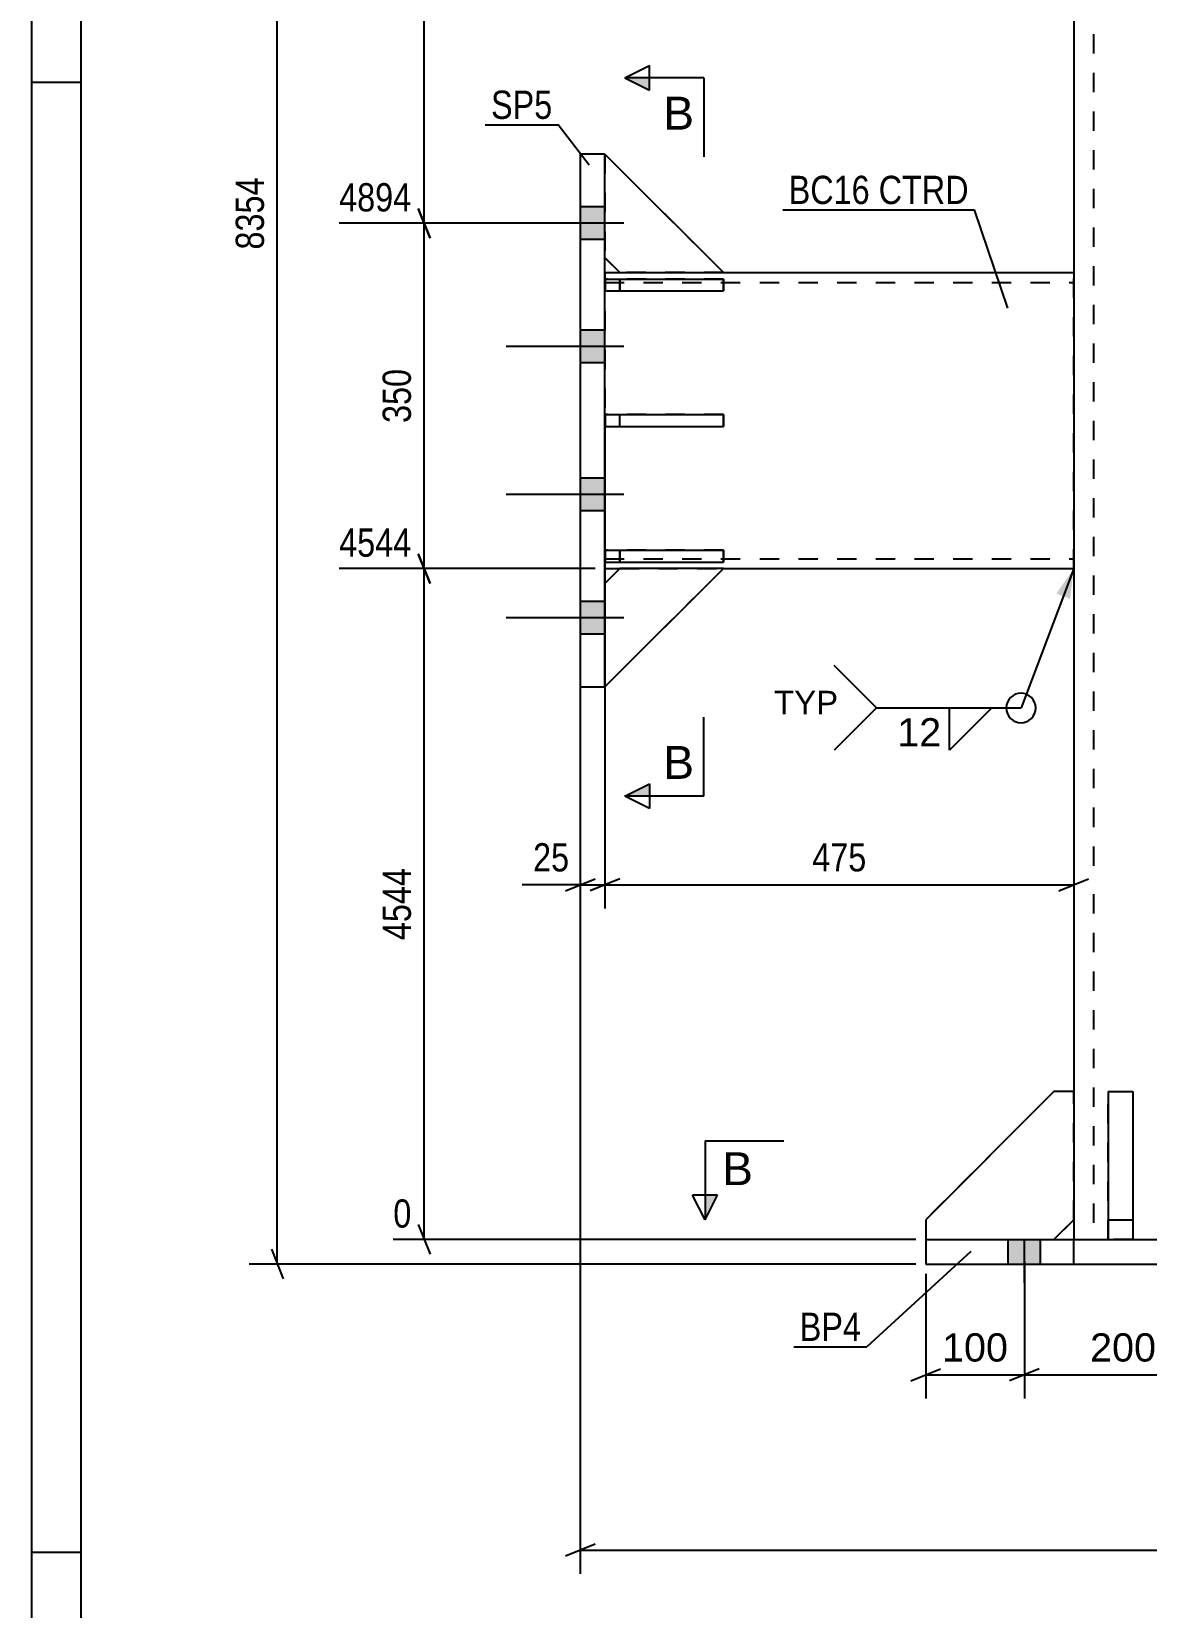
# Model space of a CAD drawing. Header units: millimetres. Extents: x -131 to 463, y -181 to 239.
# Drawn here: x -130.6 to -17.6, y -37.3 to 122.4 of the extents above; entities that cross this region are included whole.
import ezdxf

# ---------------------------------------------------------------- set-up
doc = ezdxf.new("R2010")
doc.units = ezdxf.units.MM
doc.linetypes.add('DXK_LINE_DOT2', pattern=[3.9198, 1.9599, -1.9599])
doc.styles.add('Arial', font='arial.ttf', dxfattribs={"height": 0.2})
doc.styles.add('Arial Narrow', font='ARIALN.TTF', dxfattribs={"height": 0.2})

# ---------------------------------------------------------------- blocks, each defined once
blk = doc.blocks.new('Unknown-284869969-1134')
at = {"color": 5, "linetype": 'Continuous'}
for p, q in [((-130.6, 239.28), (-130.6, -180.72)), ((-125.6, 234.28), (-125.6, -175.72)), ((-125.6, 117.28), (-130.6, 117.28)), ((-125.6, -31.72), (-130.6, -31.72))]:
    blk.add_line(p, q, dxfattribs=at)
blk = doc.blocks.new('Part-284869969-2842 - 2651')
at = {"color": 7, "linetype": 'DXK_LINE_DOT2'}
for p, q in [((-72.5, 99.5), (-72.5, 110)), ((-72.5, 110), (-60.5, 98)), ((-71, 98), (-72.5, 99.5)), ((-60.5, 98), (-71, 98))]:
    blk.add_line(p, q, dxfattribs=at)
blk = doc.blocks.new('Part-284869969-2749 - 2651')
at = {"color": 2, "linetype": 'Continuous'}
for p, q in [((-72.5, 98), (-71, 98)), ((-60.5, 98), (-25, 98)), ((-72.5, 68), (-71, 68)), ((-60.5, 68), (-25, 68))]:
    blk.add_line(p, q, dxfattribs=at)
at = {"color": 7, "linetype": 'DXK_LINE_DOT2'}
for p, q in [((-72.5, 98), (-72.5, 68)), ((-71, 98), (-60.5, 98)), ((-25, 68), (-25, 98)), ((-25, 98), (-25, 98)), ((-25, 98), (-25, 98)), ((-72.5, 97), (-25, 97)), ((-72.5, 69), (-25, 69)), ((-71, 68), (-60.5, 68)), ((-25, 68), (-25, 68)), ((-25, 68), (-25, 68))]:
    blk.add_line(p, q, dxfattribs=at)
blk = doc.blocks.new('Part-284869969-2776 - 2651')
at = {"color": 2, "linetype": 'Continuous'}
for p, q in [((-75, 110), (-75, 56)), ((-72.5, 110), (-75, 110)), ((-72.5, 56), (-72.5, 110)), ((-75, 56), (-72.5, 56))]:
    blk.add_line(p, q, dxfattribs=at)
blk = doc.blocks.new('Part-284869969-2846 - 2651')
at = {"color": 2, "linetype": 'Continuous'}
for p, q in [((-72.49, 69.85), (-60.49, 69.85)), ((-72.49, 69.85), (-72.49, 68.65)), ((-60.49, 69.85), (-60.49, 68.65)), ((-72.49, 68.65), (-60.49, 68.65))]:
    blk.add_line(p, q, dxfattribs=at)
at = {"color": 7, "linetype": 'DXK_LINE_DOT2'}
blk.add_line((-70.99, 68.65), (-70.99, 69.85), dxfattribs=at)
blk = doc.blocks.new('Part-284869969-2840 - 2651')
at = {"color": 7, "linetype": 'DXK_LINE_DOT2'}
for p, q in [((-71, 68), (-72.5, 66.5)), ((-72.5, 56), (-60.5, 68)), ((-60.5, 68), (-71, 68)), ((-72.5, 66.5), (-72.5, 56))]:
    blk.add_line(p, q, dxfattribs=at)
blk = doc.blocks.new('Part-284869969-2807 - 2651')
at = {"color": 7, "linetype": 'DXK_LINE_DOT2'}
for p, q in [((-21.5, 0), (-21.5, 15)), ((-21.5, 15), (-19, 15)), ((-19, 15), (-19, 0)), ((-21.5, 2), (-19, 2)), ((-19, 0), (-21.5, 0))]:
    blk.add_line(p, q, dxfattribs=at)
blk = doc.blocks.new('Part-284869969-2808 - 2651')
at = {"color": 7, "linetype": 'DXK_LINE_DOT2'}
for p, q in [((-27, 15), (-40, 2)), ((-25, 15), (-27, 15)), ((-25, 2), (-25, 15)), ((-40, 2), (-40, 0)), ((-27, 0), (-25, 2)), ((-40, 0), (-27, 0))]:
    blk.add_line(p, q, dxfattribs=at)
blk = doc.blocks.new('Bolt-284869969-2820 - 2651')
at = {"linetype": 'Continuous'}
for points in [[(-28.35, 0), (-31.65, 0), (-31.65, -2.5), (-28.35, -2.5)], [(-28.35, 0), (-31.65, 0), (-31.65, -2.5), (-28.35, -2.5)], [(-8.35, 0), (-11.65, 0), (-11.65, -2.5), (-8.35, -2.5)], [(-8.35, 0), (-11.65, 0), (-11.65, -2.5), (-8.35, -2.5)], [(11.65, 0), (8.35, 0), (8.35, -2.5), (11.65, -2.5)], [(11.65, 0), (8.35, 0), (8.35, -2.5), (11.65, -2.5)], [(31.65, 0), (28.35, 0), (28.35, -2.5), (31.65, -2.5)], [(31.65, 0), (28.35, 0), (28.35, -2.5), (31.65, -2.5)]]:
    blk.add_hatch(color=1, dxfattribs=at).paths.add_polyline_path(points)
at = {"color": 1, "linetype": 'Continuous'}
for p, q in [((-31.65, -2.5), (-31.65, 0)), ((-31.65, -2.5), (-31.65, 0)), ((-30, -4.4), (-30, 0)), ((-30, -4.4), (-30, 0)), ((-28.35, -2.5), (-28.35, 0)), ((-28.35, -2.5), (-28.35, 0)), ((-11.65, -2.5), (-11.65, 0)), ((-11.65, -2.5), (-11.65, 0)), ((-10, -4.4), (-10, 0)), ((-10, -4.4), (-10, 0)), ((-8.35, -2.5), (-8.35, 0)), ((-8.35, -2.5), (-8.35, 0)), ((8.35, -2.5), (8.35, 0)), ((8.35, -2.5), (8.35, 0)), ((10, -4.4), (10, 0)), ((10, -4.4), (10, 0)), ((11.65, -2.5), (11.65, 0)), ((11.65, -2.5), (11.65, 0)), ((28.35, -2.5), (28.35, 0)), ((28.35, -2.5), (28.35, 0)), ((30, -4.4), (30, 0)), ((30, -4.4), (30, 0)), ((31.65, -2.5), (31.65, 0)), ((31.65, -2.5), (31.65, 0))]:
    blk.add_line(p, q, dxfattribs=at)
blk = doc.blocks.new('Part-284869969-2823 - 2651')
at = {"color": 2, "linetype": 'Continuous'}
for p, q in [((-21.5, 15), (-21.5, 0)), ((-21.5, 15), (-19, 15)), ((-19, 15), (-19, 0)), ((-21.5, 2), (-19, 2)), ((-21.5, 0), (-19, 0))]:
    blk.add_line(p, q, dxfattribs=at)
blk = doc.blocks.new('Part-284869969-2825 - 2651')
at = {"color": 2, "linetype": 'Continuous'}
for p, q in [((-27, 15), (-40, 2)), ((-25, 15), (-27, 15)), ((-25, 15), (-25, 2)), ((-40, 2), (-40, 0)), ((-27, 0), (-25, 2))]:
    blk.add_line(p, q, dxfattribs=at)
at = {"color": 7, "linetype": 'DXK_LINE_DOT2'}
blk.add_line((-40, 0), (-27, 0), dxfattribs=at)
blk = doc.blocks.new('Part-284869969-2830 - 2651')
at = {"color": 2, "linetype": 'Continuous'}
for p, q in [((-40, 0), (40, 0)), ((-40, 0), (-40, -2.5)), ((-25, -2.5), (-25, 0)), ((25, -2.5), (25, 0)), ((40, -2.5), (40, 0)), ((-40, -2.5), (40, -2.5))]:
    blk.add_line(p, q, dxfattribs=at)
blk = doc.blocks.new('Part-284869969-2835 - 2651')
at = {"color": 2, "linetype": 'Continuous'}
for p, q in [((-25, 130), (-25, 36)), ((-25, 35), (-25, 15)), ((-25, 2), (-25, 0))]:
    blk.add_line(p, q, dxfattribs=at)
at = {"color": 7, "linetype": 'DXK_LINE_DOT2'}
for p, q in [((-23, 130), (-23, 36)), ((-23, 35), (-23, 0)), ((-25, 15), (-25, 2)), ((-25, 0), (25, 0))]:
    blk.add_line(p, q, dxfattribs=at)
blk = doc.blocks.new('Bolt-284869969-2838 - 2651')
at = {"linetype": 'Continuous'}
for points in [[(-75, 104.65), (-75, 101.35), (-72.5, 101.35), (-72.5, 104.65)], [(-75, 104.65), (-75, 101.35), (-72.5, 101.35), (-72.5, 104.65)], [(-75, 104.65), (-75, 101.35), (-72.5, 101.35), (-72.5, 104.65)], [(-75, 92.15), (-75, 88.85), (-72.5, 88.85), (-72.5, 92.15)], [(-75, 92.15), (-75, 88.85), (-72.5, 88.85), (-72.5, 92.15)], [(-75, 77.15), (-75, 73.85), (-72.5, 73.85), (-72.5, 77.15)], [(-75, 77.15), (-75, 73.85), (-72.5, 73.85), (-72.5, 77.15)], [(-75, 64.65), (-75, 61.35), (-72.5, 61.35), (-72.5, 64.65)], [(-75, 64.65), (-75, 61.35), (-72.5, 61.35), (-72.5, 64.65)], [(-75, 64.65), (-75, 61.35), (-72.5, 61.35), (-72.5, 64.65)]]:
    blk.add_hatch(color=1, dxfattribs=at).paths.add_polyline_path(points)
at = {"color": 1, "linetype": 'Continuous'}
for p, q in [((-72.5, 104.65), (-75, 104.65)), ((-72.5, 104.65), (-75, 104.65)), ((-72.5, 104.65), (-75, 104.65)), ((-70.6, 103), (-82.5, 103)), ((-70.6, 103), (-82.5, 103)), ((-70.6, 103), (-82.5, 103)), ((-72.5, 101.35), (-75, 101.35)), ((-72.5, 101.35), (-75, 101.35)), ((-72.5, 101.35), (-75, 101.35)), ((-72.5, 92.15), (-75, 92.15)), ((-72.5, 92.15), (-75, 92.15)), ((-70.6, 90.5), (-82.5, 90.5)), ((-70.6, 90.5), (-82.5, 90.5)), ((-72.5, 88.85), (-75, 88.85)), ((-72.5, 88.85), (-75, 88.85)), ((-72.5, 77.15), (-75, 77.15)), ((-72.5, 77.15), (-75, 77.15)), ((-70.6, 75.5), (-82.5, 75.5)), ((-70.6, 75.5), (-82.5, 75.5)), ((-72.5, 73.85), (-75, 73.85)), ((-72.5, 73.85), (-75, 73.85)), ((-72.5, 64.65), (-75, 64.65)), ((-72.5, 64.65), (-75, 64.65)), ((-72.5, 64.65), (-75, 64.65)), ((-70.6, 63), (-82.5, 63)), ((-70.6, 63), (-82.5, 63)), ((-70.6, 63), (-82.5, 63)), ((-72.5, 61.35), (-75, 61.35)), ((-72.5, 61.35), (-75, 61.35)), ((-72.5, 61.35), (-75, 61.35))]:
    blk.add_line(p, q, dxfattribs=at)
blk = doc.blocks.new('Part-284869969-2841 - 2651')
at = {"color": 2, "linetype": 'Continuous'}
for p, q in [((-71, 68), (-72.5, 66.5)), ((-72.5, 56), (-60.5, 68)), ((-60.5, 68), (-71, 68))]:
    blk.add_line(p, q, dxfattribs=at)
at = {"color": 7, "linetype": 'DXK_LINE_DOT2'}
blk.add_line((-72.5, 66.5), (-72.5, 56), dxfattribs=at)
blk = doc.blocks.new('Part-284869969-2843 - 2651')
at = {"color": 2, "linetype": 'Continuous'}
for p, q in [((-72.5, 110), (-60.5, 98)), ((-72.5, 99.5), (-71, 98)), ((-71, 98), (-60.5, 98))]:
    blk.add_line(p, q, dxfattribs=at)
at = {"color": 7, "linetype": 'DXK_LINE_DOT2'}
blk.add_line((-72.5, 110), (-72.5, 99.5), dxfattribs=at)
blk = doc.blocks.new('Part-284869969-2844 - 2651')
at = {"color": 2, "linetype": 'Continuous'}
for p, q in [((-72.49, 83.6), (-60.49, 83.6)), ((-72.49, 83.6), (-72.49, 82.4)), ((-60.49, 83.6), (-60.49, 82.4)), ((-72.49, 82.4), (-60.49, 82.4))]:
    blk.add_line(p, q, dxfattribs=at)
at = {"color": 7, "linetype": 'DXK_LINE_DOT2'}
blk.add_line((-70.99, 82.4), (-70.99, 83.6), dxfattribs=at)
blk = doc.blocks.new('Part-284869969-2845 - 2651')
at = {"color": 2, "linetype": 'Continuous'}
for p, q in [((-72.49, 97.35), (-60.49, 97.35)), ((-72.49, 97.35), (-72.49, 96.15)), ((-72.49, 96.15), (-60.49, 96.15)), ((-60.49, 97.35), (-60.49, 96.15))]:
    blk.add_line(p, q, dxfattribs=at)
at = {"color": 7, "linetype": 'DXK_LINE_DOT2'}
blk.add_line((-70.99, 96.15), (-70.99, 97.35), dxfattribs=at)
blk = doc.blocks.new('Part-284869969-2847 - 2651')
at = {"color": 7, "linetype": 'DXK_LINE_DOT2'}
for p, q in [((-60.49, 83.6), (-72.49, 83.6)), ((-72.49, 83.6), (-72.49, 82.4)), ((-70.99, 82.4), (-70.99, 83.6)), ((-60.49, 82.4), (-60.49, 83.6)), ((-72.49, 82.4), (-60.49, 82.4))]:
    blk.add_line(p, q, dxfattribs=at)
blk = doc.blocks.new('Part-284869969-2848 - 2651')
at = {"color": 7, "linetype": 'DXK_LINE_DOT2'}
for p, q in [((-60.49, 97.35), (-72.49, 97.35)), ((-72.49, 97.35), (-72.49, 96.15)), ((-72.49, 96.15), (-60.49, 96.15)), ((-70.99, 97.35), (-70.99, 96.15)), ((-60.49, 96.15), (-60.49, 97.35))]:
    blk.add_line(p, q, dxfattribs=at)
blk = doc.blocks.new('Part-284869969-2849 - 2651')
at = {"color": 7, "linetype": 'DXK_LINE_DOT2'}
for p, q in [((-60.49, 69.85), (-72.49, 69.85)), ((-72.49, 69.85), (-72.49, 68.65)), ((-70.99, 69.85), (-70.99, 68.65)), ((-60.49, 68.65), (-60.49, 69.85)), ((-72.49, 68.65), (-60.49, 68.65))]:
    blk.add_line(p, q, dxfattribs=at)
blk = doc.blocks.new('StraightDimension-284869969-3134 - 2651')
at = {"color": 7, "linetype": 'Continuous'}
for p, q in [((-72.5, 82), (-72.5, 33.55)), ((-25, 67), (-25, 33.55)), ((-71, 36.55), (-74, 35.35)), ((-72.5, 35.95), (-25, 35.95)), ((-26.5, 35.35), (-23.5, 36.55))]:
    blk.add_line(p, q, dxfattribs=at)
at = {"color": 0}
blk.add_wipeout([(-45.4, 36.7), (-45.4, 40.9), (-52.09, 40.9), (-52.09, 36.7)], dxfattribs=at)
at = {"color": 3, "style": 'Arial Narrow'}
blk.add_text('475', height=2.863, dxfattribs=at).set_placement((-51.49, 37.3))
blk = doc.blocks.new('StraightDimension-284869969-2853 - 2651')
at = {"color": 7, "linetype": 'Continuous'}
for p, q in [((-105.7, -2.5), (-105.7, 210.48)), ((-106.3, -1), (-105.1, -4)), ((-41, -2.5), (-108.55, -2.5))]:
    blk.add_line(p, q, dxfattribs=at)
at = {"color": 0}
blk.add_wipeout([(-106.45, 108.25), (-110.65, 108.25), (-110.65, 99.74), (-106.45, 99.74)], dxfattribs=at)
at = {"color": 3, "style": 'Arial Narrow'}
blk.add_text('8354', height=2.863, rotation=90.0002, dxfattribs=at).set_placement((-107.05, 100.34))
blk = doc.blocks.new('StraightDimension-284869969-2941 - 2651')
at = {"color": 7, "linetype": 'Continuous'}
for p, q in [((-90.21, 66.5), (-91.41, 69.5)), ((-73.5, 68), (-99.43, 68)), ((-90.81, 0), (-90.81, 68)), ((-91.41, 1.5), (-90.21, -1.5)), ((-41, 0), (-93.94, 0))]:
    blk.add_line(p, q, dxfattribs=at)
at = {"color": 0, "linetype": 'Continuous'}
for points in [[(-91.51, 68.6), (-91.51, 72.8), (-100.03, 72.8), (-100.03, 68.6)], [(-91.51, 0.6), (-91.51, 4.8), (-94.54, 4.8), (-94.54, 0.6)]]:
    blk.add_wipeout(points, dxfattribs=at)
at = {"color": 0}
blk.add_wipeout([(-91.56, 38.26), (-95.76, 38.26), (-95.76, 29.74), (-91.56, 29.74)], dxfattribs=at)
at = {"color": 3, "linetype": 'Continuous', "style": 'Arial Narrow'}
for s, height, p in [('4544', 2.863, (-99.43, 69.2)), ('0', 2.86, (-93.94, 1.2))]:
    blk.add_text(s, height=height, dxfattribs=at).set_placement(p)
at = {"color": 3, "style": 'Arial Narrow'}
blk.add_text('4544', height=2.863, rotation=90.0002, dxfattribs=at).set_placement((-92.16, 30.34))
blk = doc.blocks.new('StraightDimension-284869969-2993 - 2651')
at = {"color": 7, "linetype": 'Continuous'}
for p, q in [((-30, -2.25), (-30, -16.13)), ((-40, -3.5), (-40, -16.13)), ((-41.5, -14.33), (-38.5, -13.13)), ((-40, -13.73), (-30, -13.73)), ((-28.5, -13.13), (-31.5, -14.33))]:
    blk.add_line(p, q, dxfattribs=at)
at = {"color": 0}
blk.add_wipeout([(-31.06, -12.98), (-31.06, -8.78), (-38.94, -8.78), (-38.94, -12.98)], dxfattribs=at)
at = {"color": 3, "style": 'Arial'}
blk.add_text('100', height=2.865, dxfattribs=at).set_placement((-38.34, -12.38))
blk = doc.blocks.new('StraightDimension-284869969-2925 - 2651')
at = {"color": 7, "linetype": 'Continuous'}
for p, q in [((-90.21, 149.5), (-91.41, 152.5)), ((-76, 151), (-99.43, 151)), ((-90.81, 103), (-90.81, 151)), ((-91.41, 104.5), (-90.21, 101.5)), ((-81, 103), (-99.43, 103))]:
    blk.add_line(p, q, dxfattribs=at)
at = {"color": 0, "linetype": 'Continuous'}
blk.add_wipeout([(-91.51, 151.6), (-91.51, 155.8), (-100.03, 155.8), (-100.03, 151.6)], dxfattribs=at)
at = {"color": 0}
blk.add_wipeout([(-91.56, 131.26), (-95.76, 131.26), (-95.76, 122.74), (-91.56, 122.74)], dxfattribs=at)
at = {"color": 3, "linetype": 'Continuous', "style": 'Arial Narrow'}
blk.add_text('7734', height=2.863, dxfattribs=at).set_placement((-99.43, 152.2))
at = {"color": 3, "style": 'Arial Narrow'}
blk.add_text('2840', height=2.863, rotation=90.0002, dxfattribs=at).set_placement((-92.16, 123.34))
blk = doc.blocks.new('StraightDimension-284869969-2934 - 2651')
at = {"color": 7, "linetype": 'Continuous'}
for p, q in [((-90.21, 101.5), (-91.41, 104.5)), ((-81, 103), (-99.43, 103)), ((-90.81, 68), (-90.81, 103)), ((-91.41, 69.5), (-90.21, 66.5)), ((-73.5, 68), (-99.43, 68))]:
    blk.add_line(p, q, dxfattribs=at)
at = {"color": 0, "linetype": 'Continuous'}
blk.add_wipeout([(-91.51, 103.6), (-91.51, 107.8), (-100.03, 107.8), (-100.03, 103.6)], dxfattribs=at)
at = {"color": 0}
blk.add_wipeout([(-91.56, 88.84), (-95.76, 88.84), (-95.76, 82.16), (-91.56, 82.16)], dxfattribs=at)
at = {"color": 3, "linetype": 'Continuous', "style": 'Arial Narrow'}
blk.add_text('4894', height=2.863, dxfattribs=at).set_placement((-99.43, 104.2))
at = {"color": 3, "style": 'Arial Narrow'}
blk.add_text('350', height=2.863, rotation=90.0002, dxfattribs=at).set_placement((-92.16, 82.76))
blk = doc.blocks.new('StraightDimension-284869969-2983 - 2651')
at = {"color": 7, "linetype": 'Continuous'}
for p, q in [((-30, -2.25), (-30, -16.13)), ((-10, -4.46), (-10, -16.13)), ((-28.5, -13.13), (-31.5, -14.33)), ((-30, -13.73), (-10, -13.73)), ((-11.5, -14.33), (-8.5, -13.13))]:
    blk.add_line(p, q, dxfattribs=at)
at = {"color": 0}
blk.add_wipeout([(-16.06, -12.98), (-16.06, -8.78), (-23.94, -8.78), (-23.94, -12.98)], dxfattribs=at)
at = {"color": 3, "style": 'Arial'}
blk.add_text('200', height=2.865, dxfattribs=at).set_placement((-23.34, -12.38))
blk = doc.blocks.new('StraightDimension-284869969-3004 - 2651')
at = {"color": 7, "linetype": 'Continuous'}
for p, q in [((-75, 55), (-75, -33.89)), ((75, 55), (75, -33.89)), ((-73.5, -30.89), (-76.5, -32.09)), ((-75, -31.49), (75, -31.49)), ((73.5, -32.09), (76.5, -30.89))]:
    blk.add_line(p, q, dxfattribs=at)
at = {"color": 0}
blk.add_wipeout([(5.05, -30.74), (5.05, -26.54), (-5.04, -26.54), (-5.04, -30.74)], dxfattribs=at)
at = {"color": 3, "style": 'Arial'}
blk.add_text('1500', height=2.865, dxfattribs=at).set_placement((-4.44, -30.14))
blk = doc.blocks.new('StraightDimension-284869969-3119 - 2651')
at = {"color": 7, "linetype": 'Continuous'}
for p, q in [((-75, 82), (-75, 33.55)), ((-72.5, 82), (-72.5, 33.55)), ((-76.5, 35.35), (-73.5, 36.55)), ((-75, 35.95), (-72.5, 35.95)), ((-71, 36.55), (-74, 35.35))]:
    blk.add_line(p, q, dxfattribs=at)
at = {"color": 0}
blk.add_wipeout([(-75.52, 36.7), (-75.52, 40.9), (-80.38, 40.9), (-80.38, 36.7)], dxfattribs=at)
at = {"color": 7, "linetype": 'Continuous'}
blk.add_line((-75, 35.95), (-80.9, 35.95), dxfattribs=at)
blk.add_line((-75, 35.95), (-80.9, 35.95), dxfattribs=at)
at = {"color": 3, "style": 'Arial Narrow'}
blk.add_text('25', height=2.863, dxfattribs=at).set_placement((-79.78, 37.3))
blk = doc.blocks.new('Mark-284869969-2745 - 2651')
at = {"color": 0}
for points in [[(-45.66, 104.95), (-45.66, 107.95), (-53.88, 107.95), (-53.88, 104.95)], [(-35.64, 104.95), (-35.64, 107.95), (-44.76, 107.95), (-44.76, 104.95)]]:
    blk.add_wipeout(points, dxfattribs=at)
for points in [[(-45.66, 104.95), (-45.66, 107.95), (-53.88, 107.95), (-53.88, 104.95)], [(-35.64, 104.95), (-35.64, 107.95), (-44.76, 107.95), (-44.76, 104.95)]]:
    blk.add_wipeout(points, dxfattribs=at)
at = {"color": 30, "linetype": 'Continuous'}
for p in [(-54.48, 104.35), (-31.68, 94.38)]:
    blk.add_line(p, (-35.04, 104.35), dxfattribs=at)
at = {"color": 3, "style": 'Arial Narrow'}
for s, p in [('BC16', (-53.88, 104.95)), ('CTRD', (-44.76, 104.95))]:
    blk.add_text(s, height=2.863, dxfattribs=at).set_placement(p)
blk = doc.blocks.new('Mark-284869969-2772 - 2651')
at = {"color": 0}
blk.add_wipeout([(-77.83, 113.58), (-77.83, 116.58), (-84.04, 116.58), (-84.04, 113.58)], dxfattribs=at)
blk.add_wipeout([(-77.83, 113.58), (-77.83, 116.58), (-84.04, 116.58), (-84.04, 113.58)], dxfattribs=at)
at = {"color": 30, "linetype": 'Continuous'}
for p in [(-84.64, 112.98), (-74.1, 108.9)]:
    blk.add_line(p, (-77.23, 112.98), dxfattribs=at)
at = {"color": 3, "style": 'Arial Narrow'}
blk.add_text('SP5', height=2.863, dxfattribs=at).set_placement((-84.04, 113.58))
blk = doc.blocks.new('Mark-284869969-2826 - 2651')
at = {"color": 0}
blk.add_wipeout([(-46.55, -10.29), (-46.55, -7.29), (-52.76, -7.29), (-52.76, -10.29)], dxfattribs=at)
blk.add_wipeout([(-46.55, -10.29), (-46.55, -7.29), (-52.76, -7.29), (-52.76, -10.29)], dxfattribs=at)
at = {"color": 30, "linetype": 'Continuous'}
for p in [(-35.41, -1.21), (-53.36, -10.89)]:
    blk.add_line(p, (-45.95, -10.89), dxfattribs=at)
at = {"color": 3, "style": 'Arial Narrow'}
blk.add_text('BP4', height=2.863, dxfattribs=at).set_placement((-52.76, -10.29))
blk = doc.blocks.new('SectionMark-284869969-3188 - 2651')
at = {"linetype": 'Continuous'}
for points in [[(-67.97, 117.74), (-67.97, 116.49), (-70.47, 117.74)], [(-67.97, 46.18), (-67.97, 44.93), (-70.47, 44.93)]]:
    blk.add_hatch(color=6, dxfattribs=at).paths.add_polyline_path(points)
at = {"color": 6, "linetype": 'Continuous'}
for p, q in [((-70.47, 117.74), (-67.97, 118.99)), ((-67.97, 116.49), (-67.97, 118.99)), ((-62.47, 117.74), (-70.47, 117.74)), ((-70.47, 117.74), (-67.97, 116.49)), ((-62.47, 117.74), (-62.47, 109.74)), ((-62.47, 44.93), (-62.47, 52.93)), ((-70.47, 44.93), (-67.97, 46.18)), ((-62.47, 44.93), (-70.47, 44.93)), ((-67.97, 43.68), (-70.47, 44.93)), ((-67.97, 46.18), (-67.97, 43.68))]:
    blk.add_line(p, q, dxfattribs=at)
at = {"color": 0, "linetype": 'Continuous'}
for points in [[(-63.47, 112.49), (-63.47, 115.99), (-66.58, 115.99), (-66.58, 112.49)], [(-63.47, 46.68), (-63.47, 50.18), (-66.58, 50.18), (-66.58, 46.68)]]:
    blk.add_wipeout(points, dxfattribs=at)
at = {"color": 3, "linetype": 'Continuous', "style": 'Arial'}
for p in [(-66.58, 112.49), (-66.58, 46.68)]:
    blk.add_text('B', height=3.34, dxfattribs=at).set_placement(p)
blk = doc.blocks.new('SectionMark-284869969-3190 - 2651')
at = {"linetype": 'Continuous'}
for points in [[(-62.36, 4.5), (-61.11, 4.5), (-62.36, 2)], [(44.81, 4.5), (46.06, 4.5), (46.06, 2)]]:
    blk.add_hatch(color=6, dxfattribs=at).paths.add_polyline_path(points)
at = {"color": 6, "linetype": 'Continuous'}
for p, q in [((-62.36, 10), (-54.36, 10)), ((-62.36, 10), (-62.36, 2)), ((46.06, 10), (38.06, 10)), ((46.06, 10), (46.06, 2)), ((-62.36, 2), (-63.61, 4.5)), ((-61.11, 4.5), (-63.61, 4.5)), ((-62.36, 2), (-61.11, 4.5)), ((44.81, 4.5), (47.31, 4.5)), ((46.06, 2), (44.81, 4.5)), ((47.31, 4.5), (46.06, 2))]:
    blk.add_line(p, q, dxfattribs=at)
at = {"color": 0, "linetype": 'Continuous'}
for points in [[(-57.5, 5.5), (-57.5, 9), (-60.61, 9), (-60.61, 5.5)], [(44.31, 5.5), (44.31, 9), (41.2, 9), (41.2, 5.5)]]:
    blk.add_wipeout(points, dxfattribs=at)
at = {"color": 3, "linetype": 'Continuous', "style": 'Arial'}
for p in [(-60.61, 5.5), (41.2, 5.5)]:
    blk.add_text('B', height=3.34, dxfattribs=at).set_placement(p)
blk = doc.blocks.new('WeldMark-284869969-3198 - 2651')
at = {"linetype": 'Continuous'}
blk.add_hatch(color=30, dxfattribs=at).paths.add_polyline_path([(-26.76, 65.46), (-25, 68), (-25.36, 64.93)])
at = {"color": 30, "linetype": 'Continuous'}
blk.add_line((-25, 68), (-30.34, 53.87), dxfattribs=at)
at = {"color": 3, "linetype": 'Continuous'}
for q in [(-49.27, 58.16), (-49.27, 49.58)]:
    blk.add_line((-44.98, 53.87), q, dxfattribs=at)
for start, end in [(90, 270), (270, 90)]:
    blk.add_arc((-30.34, 53.87), 1.5, start, end, dxfattribs=at)
at = {"color": 0}
blk.add_wipeout([(-38.24, 49.77), (-38.24, 53.17), (-43.08, 53.17), (-43.08, 49.77)], dxfattribs=at)
at = {"color": 30, "linetype": 'Continuous'}
blk.add_line((-44.98, 53.87), (-30.34, 53.87), dxfattribs=at)
at = {"color": 3, "linetype": 'Continuous'}
for p, q in [((-37.58, 53.87), (-33.29, 53.87)), ((-33.29, 53.87), (-37.58, 49.58)), ((-37.58, 49.58), (-37.58, 53.87))]:
    blk.add_line(p, q, dxfattribs=at)
at = {"color": 3, "style": 'Arial'}
blk.add_text('12', height=2.865, dxfattribs=at).set_placement((-42.88, 49.97))
at = {"color": 0, "linetype": 'Continuous'}
blk.add_wipeout([(-48.88, 53.22), (-48.88, 55.72), (-55.36, 55.72), (-55.36, 53.22)], dxfattribs=at)
blk.add_wipeout([(-48.88, 53.22), (-48.88, 55.72), (-55.36, 55.72), (-55.36, 53.22)], dxfattribs=at)
at = {"color": 3, "linetype": 'Continuous', "style": 'Arial'}
blk.add_text('TYP', height=2.388, dxfattribs=at).set_placement((-55.36, 53.22))

msp = doc.modelspace()

# ---------------------------------------------------------------- block references
for name in ['Unknown-284869969-1134', 'Part-284869969-2835 - 2651', 'Part-284869969-2776 - 2651', 'Part-284869969-2842 - 2651', 'Part-284869969-2843 - 2651', 'Bolt-284869969-2838 - 2651', 'Part-284869969-2749 - 2651', 'Part-284869969-2845 - 2651', 'Part-284869969-2848 - 2651', 'Part-284869969-2844 - 2651', 'Part-284869969-2847 - 2651', 'Part-284869969-2846 - 2651', 'Part-284869969-2849 - 2651', 'Part-284869969-2840 - 2651', 'Part-284869969-2841 - 2651', 'Part-284869969-2808 - 2651', 'Part-284869969-2825 - 2651', 'Part-284869969-2807 - 2651', 'Part-284869969-2823 - 2651', 'Part-284869969-2830 - 2651', 'Bolt-284869969-2820 - 2651']:
    msp.add_blockref(name, (0, 0))

# ---------------------------------------------------------------- next in the draw order: block references
msp.add_blockref('StraightDimension-284869969-3134 - 2651', (0, 0))

# ---------------------------------------------------------------- next in the draw order: block references
msp.add_blockref('StraightDimension-284869969-2853 - 2651', (0, 0))

# ---------------------------------------------------------------- next in the draw order: block references
for name in ['StraightDimension-284869969-2925 - 2651', 'Mark-284869969-2745 - 2651', 'StraightDimension-284869969-2941 - 2651']:
    msp.add_blockref(name, (0, 0))

# ---------------------------------------------------------------- next in the draw order: block references
for name in ['Mark-284869969-2772 - 2651', 'StraightDimension-284869969-2934 - 2651', 'StraightDimension-284869969-2993 - 2651']:
    msp.add_blockref(name, (0, 0))

# ---------------------------------------------------------------- next in the draw order: block references
msp.add_blockref('StraightDimension-284869969-2983 - 2651', (0, 0))

# ---------------------------------------------------------------- next in the draw order: block references
msp.add_blockref('StraightDimension-284869969-3004 - 2651', (0, 0))

# ---------------------------------------------------------------- next in the draw order: block references
for name in ['StraightDimension-284869969-3119 - 2651', 'WeldMark-284869969-3198 - 2651', 'SectionMark-284869969-3190 - 2651', 'Mark-284869969-2826 - 2651']:
    msp.add_blockref(name, (0, 0))

# ---------------------------------------------------------------- next in the draw order: block references
msp.add_blockref('SectionMark-284869969-3188 - 2651', (0, 0))

doc.saveas('drawing.dxf')
